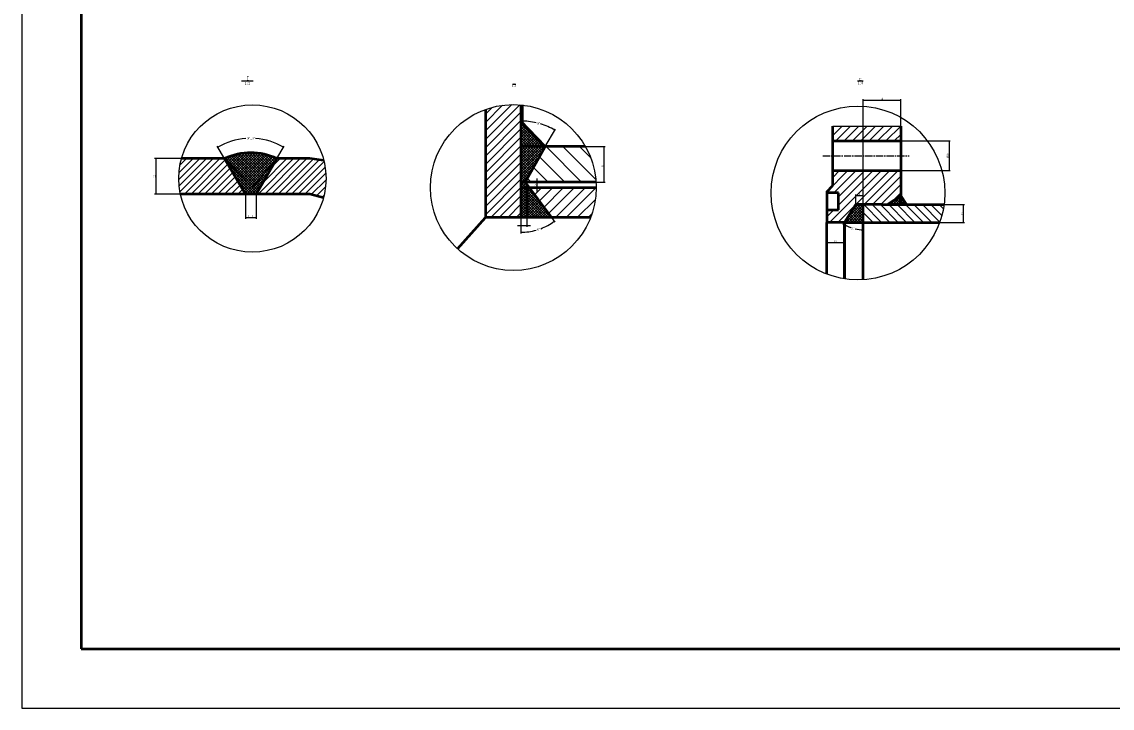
# Model space of a CAD drawing. Header units: millimetres. Extents: x -1952 to 2248, y -1493 to 1477.
# Drawn here: x -1952 to -111, y -1493 to -335 of the extents above; entities that cross this region are included whole.
import ezdxf

# ---------------------------------------------------------------- set-up
doc = ezdxf.new("R2010")
doc.units = ezdxf.units.MM
doc.linetypes.add('点画线', pattern=[18, 12, -2, 2, -2])
doc.layers.get('0').update_dxf_attribs({"lineweight": 35})
for name, color, linetype, lineweight, true_color in [('中心线层', 1, '点画线', 18, 0xff0000), ('剖面线层', 4, 'Continuous', 18, 0x00ffff), ('尺寸线层', 3, 'Continuous', 18, 0x00ff00)]:
    doc.layers.add(name, color=color, linetype=linetype, lineweight=lineweight, true_color=true_color)
doc.layers.add('粗实线层', color=7, linetype='Continuous', lineweight=35)
doc.layers.add('细实线层', color=7, linetype='Continuous', lineweight=18)
doc.styles.add('标准', font='', dxfattribs={"width": 0.667})
doc.styles.get('标准').set_extended_font_data('宋体')
doc.dimstyles.new('标准', dxfattribs={"dimscale": 10, "dimtxt": 3.5, "dimasz": 4, "dimexe": 2, "dimexo": 0, "dimtad": 1, "dimdsep": 46, "dimtxsty": '标准', "dimcen": 0, "dimdle": 6, "dimazin": 2, "dimtfac": 0.707107, "dimtdec": 3, "dimtmove": 0, "dimatfit": 3, "dimfxl": 1, "dimtolj": 1, "dimlwd": -1, "dimlwe": -1, "dimarcsym": 1})
pattern_1 = [(45, (0, 0), (-2.245064030267288, 2.245064030267288), []), (135, (0, 0), (-2.245064030267288, -2.245064030267288), [])]
pattern_2 = [(45, (0, 0), (-7.071067811865475, 7.071067811865476), [])]

# ---------------------------------------------------------------- blocks, each defined once
blk = doc.blocks.new('*X1')
at = {"layer": '粗实线层'}
for p, q in [((-200, 138.5), (-200, -138.5)), ((-200, -138.5), (200.0000000000001, -138.5))]:
    blk.add_line(p, q, dxfattribs=at)
at = {"layer": '细实线层'}
for p, q in [((-210, 148.5), (-210, -148.5)), ((-210, -148.5), (210, -148.5))]:
    blk.add_line(p, q, dxfattribs=at)
blk = doc.blocks.new('*X5', base_point=(-1562.820295024093, -599.1006717550755))
for p, q in [((-1572.208554080827, -592.3854095245796), (-1565.185141893232, -604.3854095245796)), ((-1554.537192559736, -592.3854095245796), (-1561.560604747331, -604.3854095245796))]:
    blk.add_line(p, q)
at = {"lineweight": 18}
blk.add_circle((-1562.820295024093, -599.1006717550756), 24.86352069550265, dxfattribs=at)
blk.add_arc((-1563.372873320273, -611.0867311698015), 20.68353658783438, 64.71100309396763, 115.2889969060748)
at = {"layer": '中心线层'}
for p, q in [((-1572.208554080827, -592.3854095245796), (-1562.820295024094, -602.2196649048734)), ((-1562.820295024094, -602.2196649048734), (-1554.537192559736, -592.3854095245796))]:
    blk.add_line(p, q, dxfattribs=at)
at = {"layer": '粗实线层'}
for p, q in [((-1572.208554080827, -592.3854095245796), (-1586.759800335427, -592.3854095245796)), ((-1543.372873320282, -592.3854095245796), (-1554.537192559736, -592.3854095245796)), ((-1538.72234035349, -592.9783158303343), (-1543.372873320282, -592.3854095245796)), ((-1543.372873320282, -604.3854095245796), (-1587.115689815767, -604.3854095245796)), ((-1538.817193840155, -605.5849446464102), (-1543.372873320282, -604.3854095245796))]:
    blk.add_line(p, q, dxfattribs=at)
blk = doc.blocks.new('*X6')
at = {"layer": '尺寸线层', "linetype": 'Continuous'}
for points in [[(-1620.9978881945, -546.3263453018553), (-1617.264986285922, -544.8052697533277), (-1617.746306193722, -543.9287721445124)], [(-1510.168484815567, -546.3263453018551), (-1513.901386724145, -544.8052697533275), (-1513.420066816345, -543.9287721445122)]]:
    blk.add_hatch(color=0, dxfattribs=at).paths.add_polyline_path(points, flags=0)
at = {"layer": '尺寸线层', "color": 0}
for p, q in [((-1609.761590307761, -565.524360602596), (-1622.008141814841, -544.6002550311603)), ((-1521.404782702306, -565.524360602596), (-1509.158231195227, -544.60025503116))]:
    blk.add_line(p, q, dxfattribs=at)
at = {"layer": '尺寸线层', "color": 0, "linetype": 'Continuous'}
for radius, start, end in [(109.7045347301446, 94.2963863445887, 120.3397706659798), (109.7045347301445, 59.66022933402157, 85.70361365541238)]:
    blk.add_arc((-1565.583186505033, -641.0063103262729), radius, start, end, dxfattribs=at)
at = {"layer": '尺寸线层', "color": 0, "insert": (-1565.583186505033, -531.3017755961283), "char_height": 3.5, "width": 24.65582014736856, "attachment_point": 5, "line_spacing_factor": 1.150569886022795, "style": '标准'}
blk.add_mtext('\\T1.1;60%%D%%P5%%D', dxfattribs=at)
blk = doc.blocks.new('*X8')
at = {"layer": '尺寸线层', "linetype": 'Continuous'}
for points in [[(-1109.387402924451, -502.0996412267315), (-1105.39697059955, -502.6695676431991), (-1105.370720815156, -501.6699505334645)], [(-1052.252828607732, -517.4088042569125), (-1055.993607582289, -515.9071588515956), (-1055.516532008064, -515.0283401480319)]]:
    blk.add_hatch(color=0, dxfattribs=at).paths.add_polyline_path(points, flags=0)
at = {"layer": '尺寸线层', "color": 0}
for p, q in [((-1109.387402924451, -502.4983822271808), (-1109.387402924451, -500.0996412267315)), ((-1068.237301033491, -545.0947226678486), (-1051.252828608744, -515.6767534487597))]:
    blk.add_line(p, q, dxfattribs=at)
at = {"layer": '尺寸线层', "color": 0, "linetype": 'Continuous'}
for radius, start, end in [(114.2691487490141, 76.9094793887656, 90), (114.269148749014, 60.00000003345829, 73.07330680764541)]:
    blk.add_arc((-1109.387402924451, -616.3687899757456), radius, start, end, dxfattribs=at)
at = {"layer": '尺寸线层', "color": 0, "insert": (-1079.81237099278, -505.9932680423705), "char_height": 3.5, "width": 11.08258128771945, "attachment_point": 5, "line_spacing_factor": 1.150569886022795, "style": '标准'}
blk.add_mtext('\\T1.1;30%%D', dxfattribs=at)
blk = doc.blocks.new('*X9')
at = {"layer": '尺寸线层', "linetype": 'Continuous'}
for points in [[(-1053.171736185596, -671.3044722550878), (-1056.723242219933, -673.2108848758966), (-1056.153352054493, -674.0325374139837)], [(-1109.387402924451, -689.8777423742089), (-1105.39919764914, -689.293086172072), (-1105.367411838738, -690.2925246925762)]]:
    blk.add_hatch(color=0, dxfattribs=at).paths.add_polyline_path(points, flags=0)
at = {"layer": '尺寸线层', "color": 0}
for p, q in [((-1109.387402924451, -665.0947201603569), (-1109.387402924451, -691.8777423742089)), ((-1057.777857511325, -665.0947201603569), (-1051.980228220936, -672.910806208583))]:
    blk.add_line(p, q, dxfattribs=at)
at = {"layer": '尺寸线层', "color": 0, "linetype": 'Continuous'}
for radius, start, end in [(94.36053875626351, 290.6625803902223, 306.5664004719162), (94.3605387562634, 270, 285.9360501638718)]:
    blk.add_arc((-1109.387402924451, -595.5172036179455), radius, start, end, dxfattribs=at)
at = {"layer": '尺寸线层', "color": 0, "insert": (-1079.785175179686, -685.1141867530899), "char_height": 3.5, "width": 11.08258128771945, "attachment_point": 5, "line_spacing_factor": 1.150569886022795, "style": '标准'}
blk.add_mtext('\\T1.1;45%%D', dxfattribs=at)
blk = doc.blocks.new('*X10')
at = {"layer": '尺寸线层', "linetype": 'Continuous'}
for points in [[(-1109.387402924451, -678.5918581893411), (-1113.387402924451, -678.0918581893411), (-1113.387402924451, -679.0918581893411)], [(-1099.521146884575, -678.5918581893411), (-1095.521146884575, -678.0918581893411), (-1095.521146884575, -679.0918581893411)]]:
    blk.add_hatch(color=0, dxfattribs=at).paths.add_polyline_path(points, flags=0)
at = {"layer": '尺寸线层', "color": 0, "linetype": 'Continuous'}
for p, q in [((-1115.387402924451, -678.5918581893411), (-1093.521146884575, -678.5918581893411)), ((-1109.387402924451, -665.0947201603569), (-1109.387402924451, -680.5918581893411)), ((-1099.521146884575, -663.6380060788985), (-1099.521146884575, -680.5918581893411))]:
    blk.add_line(p, q, dxfattribs=at)
at = {"layer": '尺寸线层', "color": 0, "linetype": 'Continuous', "insert": (-1099.195186603212, -676.2168581893411), "char_height": 3.5, "width": 2.863974571930157, "attachment_point": 5, "line_spacing_factor": 1.150569886022795, "style": '标准'}
blk.add_mtext('\\T1.1;2', dxfattribs=at)
blk = doc.blocks.new('*X11')
at = {"layer": '尺寸线层', "linetype": 'Continuous'}
for points in [[(-1082.004735968124, -605.0947201603569), (-1082.504735968124, -601.0947201603569), (-1081.504735968124, -601.0947201603569)], [(-1082.004735968124, -615.0947201603569), (-1082.504735968124, -619.0947201603569), (-1081.504735968124, -619.0947201603569)]]:
    blk.add_hatch(color=0, dxfattribs=at).paths.add_polyline_path(points, flags=0)
at = {"layer": '尺寸线层', "color": 0, "linetype": 'Continuous'}
for p, q in [((-1104.163929509704, -605.0947201603569), (-1080.004735968124, -605.0947201603569)), ((-1082.004735968124, -621.0947201603569), (-1082.004735968124, -599.0947201603569)), ((-1099.521146884575, -615.0947201603569), (-1080.004735968124, -615.0947201603569))]:
    blk.add_line(p, q, dxfattribs=at)
at = {"layer": '尺寸线层', "color": 0, "linetype": 'Continuous', "insert": (-1084.379735968124, -610.0947196603569), "char_height": 3.5, "width": 2.863974571930157, "attachment_point": 5, "rotation": 90, "line_spacing_factor": 1.150569886022795, "style": '标准'}
blk.add_mtext('\\T1.1;2', dxfattribs=at)
blk = doc.blocks.new('*X12')
at = {"layer": '尺寸线层', "linetype": 'Continuous'}
for points in [[(-969.4244946914602, -545.0947201603558), (-968.9244946914602, -549.0947201603558), (-969.9244946914602, -549.0947201603558)], [(-969.4244946914603, -605.0947201603569), (-968.9244946914604, -601.0947201603569), (-969.9244946914604, -601.0947201603569)]]:
    blk.add_hatch(color=0, dxfattribs=at).paths.add_polyline_path(points, flags=0)
at = {"layer": '尺寸线层', "color": 0, "linetype": 'Continuous'}
for p, q in [((-1000.58898834547, -545.0947201603558), (-967.4244946914602, -545.0947201603558)), ((-969.4244946914602, -545.0947201603558), (-969.4244946914603, -605.0947201603569)), ((-982.5444765645227, -605.0947201603569), (-967.4244946914603, -605.0947201603569))]:
    blk.add_line(p, q, dxfattribs=at)
at = {"layer": '尺寸线层', "color": 0, "linetype": 'Continuous', "insert": (-971.7994946914603, -578.2209671282214), "char_height": 3.5, "width": 5.727949143859632, "attachment_point": 5, "rotation": 90, "line_spacing_factor": 1.150569886022795, "style": '标准'}
blk.add_mtext('\\T1.1;12', dxfattribs=at)
blk = doc.blocks.new('*X14')
at = {"layer": '尺寸线层', "linetype": 'Continuous'}
for points in [[(-1574.644529369784, -665.0024572559462), (-1570.644529369784, -664.5024572559462), (-1570.644529369784, -665.5024572559462)], [(-1556.521843640282, -665.0024572559462), (-1560.521843640282, -664.5024572559462), (-1560.521843640282, -665.5024572559462)]]:
    blk.add_hatch(color=0, dxfattribs=at).paths.add_polyline_path(points, flags=0)
at = {"layer": '尺寸线层', "color": 0, "linetype": 'Continuous'}
for p, q in [((-1574.644529369784, -625.524360602596), (-1574.644529369784, -667.0024572559462)), ((-1556.521843640282, -625.524360602596), (-1556.521843640282, -667.0024572559462)), ((-1574.644529369784, -665.0024572559462), (-1556.521843640282, -665.0024572559462))]:
    blk.add_line(p, q, dxfattribs=at)
at = {"layer": '尺寸线层', "color": 0, "linetype": 'Continuous', "insert": (-1565.583186005033, -662.5006733378175), "char_height": 3.5, "width": 11.08258128771945, "attachment_point": 5, "line_spacing_factor": 1.150569886022795, "style": '标准'}
blk.add_mtext('\\T1.1;1%%P1', dxfattribs=at)
blk = doc.blocks.new('*X15')
at = {"layer": '尺寸线层', "linetype": 'Continuous'}
for points in [[(-1726.018852362293, -565.524360602596), (-1725.518852362293, -569.524360602596), (-1726.518852362293, -569.524360602596)], [(-1726.018852362293, -625.524360602596), (-1725.518852362293, -621.524360602596), (-1726.518852362293, -621.524360602596)]]:
    blk.add_hatch(color=0, dxfattribs=at).paths.add_polyline_path(points, flags=0)
at = {"layer": '尺寸线层', "color": 0, "linetype": 'Continuous'}
for p, q in [((-1682.517821580761, -565.524360602596), (-1728.018852362293, -565.524360602596)), ((-1726.018852362293, -565.524360602596), (-1726.018852362293, -625.524360602596)), ((-1684.29726898246, -625.524360602596), (-1728.018852362293, -625.524360602596))]:
    blk.add_line(p, q, dxfattribs=at)
at = {"layer": '尺寸线层', "color": 0, "linetype": 'Continuous', "insert": (-1728.393852362293, -595.5243611025959), "char_height": 3.5, "width": 5.727949143859632, "attachment_point": 5, "rotation": 90, "line_spacing_factor": 1.150569886022795, "style": '标准'}
blk.add_mtext('\\T1.1;12', dxfattribs=at)
blk = doc.blocks.new('*X16')
at = {"layer": '尺寸线层', "linetype": 'Continuous'}
for points in [[(-386.4440168844762, -535.5948538362111), (-385.9440168844762, -539.5948538362111), (-386.9440168844762, -539.5948538362111)], [(-386.4440168844762, -585.5948538362111), (-385.9440168844762, -581.5948538362111), (-386.9440168844762, -581.5948538362111)]]:
    blk.add_hatch(color=0, dxfattribs=at).paths.add_polyline_path(points, flags=0)
at = {"layer": '尺寸线层', "color": 0, "linetype": 'Continuous'}
for p, q in [((-468.0019705542945, -535.5948538362111), (-384.4440168844762, -535.5948538362111)), ((-386.4440168844762, -535.5948538362111), (-386.4440168844762, -585.5948538362111)), ((-468.0019705542945, -585.5948538362111), (-384.4440168844762, -585.5948538362111))]:
    blk.add_line(p, q, dxfattribs=at)
at = {"layer": '尺寸线层', "color": 0, "linetype": 'Continuous', "insert": (-388.8193853055289, -560.594854336211), "char_height": 3.5, "width": 8.591923715789449, "attachment_point": 5, "rotation": 90, "line_spacing_factor": 1.150569886022795, "style": '标准'}
blk.add_mtext('\\T1.1;%%C20', dxfattribs=at)
blk = doc.blocks.new('*X17')
at = {"layer": '尺寸线层', "linetype": 'Continuous'}
for points in [[(-531.3311872758886, -466.9452007701162), (-527.3311872758886, -466.4452007701162), (-527.3311872758886, -467.4452007701162)], [(-468.0019705542945, -466.9452007701162), (-472.0019705542945, -466.4452007701162), (-472.0019705542945, -467.4452007701162)]]:
    blk.add_hatch(color=0, dxfattribs=at).paths.add_polyline_path(points, flags=0)
at = {"layer": '尺寸线层', "color": 0, "linetype": 'Continuous'}
for p, q in [((-531.3311872758886, -643.0948538362111), (-531.3311872758886, -464.9452007701162)), ((-531.3311872758886, -466.9452007701162), (-468.0019705542945, -466.9452007701162)), ((-468.0019705542945, -643.0948538362111), (-468.0019705542945, -464.9452007701162))]:
    blk.add_line(p, q, dxfattribs=at)
at = {"layer": '尺寸线层', "color": 0, "linetype": 'Continuous', "insert": (-499.6665784150916, -464.5702007701162), "char_height": 3.5, "width": 5.727949143859632, "attachment_point": 5, "line_spacing_factor": 1.150569886022795, "style": '标准'}
blk.add_mtext('\\T1.1;24', dxfattribs=at)
blk = doc.blocks.new('*X18')
at = {"layer": '尺寸线层', "linetype": 'Continuous'}
for points in [[(-362.4951422838908, -643.0948538362111), (-361.9951422838908, -647.0948538362111), (-362.9951422838908, -647.0948538362111)], [(-362.4951422838908, -673.0948538362112), (-361.9951422838908, -669.0948538362112), (-362.9951422838908, -669.0948538362112)]]:
    blk.add_hatch(color=0, dxfattribs=at).paths.add_polyline_path(points, flags=0)
at = {"layer": '尺寸线层', "color": 0, "linetype": 'Continuous'}
for p, q in [((-395.079912052531, -643.0948538362111), (-360.4951422838908, -643.0948538362111)), ((-362.4951422838908, -643.0948538362111), (-362.4951422838908, -673.0948538362112)), ((-402.3952118026798, -673.0948538362111), (-360.4951422838908, -673.0948538362112))]:
    blk.add_line(p, q, dxfattribs=at)
at = {"layer": '尺寸线层', "color": 0, "linetype": 'Continuous', "insert": (-364.8701422838908, -658.0948543362111), "char_height": 3.5, "width": 5.727949143859632, "attachment_point": 5, "rotation": 90, "line_spacing_factor": 1.150569886022795, "style": '标准'}
blk.add_mtext('\\T1.1;12', dxfattribs=at)
blk = doc.blocks.new('*X19')
at = {"layer": '尺寸线层', "linetype": 'Continuous'}
for points in [[(-543.9630451040284, -627.8717906545901), (-539.9630451040284, -627.3717906545901), (-539.9630451040284, -628.3717906545901)], [(-531.3311872758887, -627.8717906545901), (-535.3311872758887, -627.3717906545901), (-535.3311872758887, -628.3717906545901)]]:
    blk.add_hatch(color=0, dxfattribs=at).paths.add_polyline_path(points, flags=0)
at = {"layer": '尺寸线层', "color": 0, "linetype": 'Continuous'}
for p, q in [((-543.9630451040284, -643.0948538362111), (-543.9630451040284, -625.8717906545901)), ((-531.3311872758886, -643.0948538362111), (-531.3311872758887, -625.8717906545901)), ((-543.9630451040284, -627.8717906545901), (-531.3311872758887, -627.8717906545901))]:
    blk.add_line(p, q, dxfattribs=at)
at = {"layer": '尺寸线层', "color": 0, "linetype": 'Continuous', "insert": (-537.6471156899586, -625.4967906545901), "char_height": 3.5, "width": 2.863974571929816, "attachment_point": 5, "line_spacing_factor": 1.150569886022795, "style": '标准'}
blk.add_mtext('\\T1.1;3', dxfattribs=at)
blk = doc.blocks.new('*X20')
at = {"layer": '尺寸线层', "linetype": 'Continuous'}
for points in [[(-564.9947157634055, -675.7841157985168), (-561.3066927039768, -677.4098388613537), (-561.8065338295535, -678.2758068365958)], [(-531.3311872758886, -685.677941764273), (-535.3123621415407, -685.0496613706445), (-535.3605558552762, -686.0483700623655)]]:
    blk.add_hatch(color=0, dxfattribs=at).paths.add_polyline_path(points, flags=0)
at = {"layer": '尺寸线层', "color": 0}
for p, q in [((-563.2644940174014, -673.0948538362111), (-566.076855074854, -677.4660713599445)), ((-531.3311872758886, -673.0948538362111), (-531.3311872758886, -687.677941764273))]:
    blk.add_line(p, q, dxfattribs=at)
at = {"layer": '尺寸线层', "color": 0, "linetype": 'Continuous'}
for radius, start, end in [(62.21662614299028, 237.2435153300395, 250.0406446649409), (62.21662614299025, 257.1381615204799, 270)]:
    blk.add_arc((-531.3311872758886, -623.4613156212828), radius, start, end, dxfattribs=at)
at = {"layer": '尺寸线层', "color": 0, "insert": (-548.8748538144896, -683.153260915426), "char_height": 3.5, "width": 11.08258128771945, "attachment_point": 5, "line_spacing_factor": 1.150569886022795, "style": '标准'}
blk.add_mtext('\\T1.1;30%%D', dxfattribs=at)
blk = doc.blocks.new('*X21')
at = {"layer": '尺寸线层', "linetype": 'Continuous'}
for points in [[(-593.5271257088721, -707.5961346962346), (-589.5271257088721, -708.0961346962346), (-589.5271257088721, -707.0961346962346)], [(-563.2644940174014, -707.5961346962346), (-567.2644940174014, -708.0961346962346), (-567.2644940174014, -707.0961346962346)]]:
    blk.add_hatch(color=0, dxfattribs=at).paths.add_polyline_path(points, flags=0)
at = {"layer": '尺寸线层', "color": 0, "linetype": 'Continuous'}
for p, q in [((-593.5271257088721, -706.8326901702642), (-593.5271257088721, -709.5961346962346)), ((-563.2644940174014, -707.5961346962346), (-593.5271257088721, -707.5961346962346)), ((-563.2644940174014, -707.1380679806523), (-563.2644940174014, -709.5961346962346))]:
    blk.add_line(p, q, dxfattribs=at)
at = {"layer": '尺寸线层', "color": 0, "linetype": 'Continuous', "insert": (-578.3958103631368, -705.2211346962346), "char_height": 3.5, "width": 5.727949143859632, "attachment_point": 5, "line_spacing_factor": 1.150569886022795, "style": '标准'}
blk.add_mtext('\\T1.1;12', dxfattribs=at)
blk = doc.blocks.new('*X30')
at = {"layer": '尺寸线层', "linetype": 'Continuous'}
for points in [[(-1324.723040822703, -85.79199992134245), (-1324.231100279251, -89.79299910925883), (-1325.231098249921, -89.7909844987882)], [(-1324.745761052676, -97.0697055608719), (-1324.237703625459, -93.07072098342614), (-1325.237701596129, -93.06870637295552)]]:
    blk.add_hatch(color=0, dxfattribs=at).paths.add_polyline_path(points, flags=0)
at = {"layer": '尺寸线层', "color": 0, "linetype": 'Continuous'}
for p, q in [((-1320.150345240595, -85.80121214043581), (-1326.723036764044, -85.78797070040119)), ((-1324.723040822703, -85.79199992134245), (-1324.745761052676, -97.0697055608719)), ((-1320.173065470568, -97.07891777996525), (-1326.745756994017, -97.06567633993063))]:
    blk.add_line(p, q, dxfattribs=at)
at = {"layer": '尺寸线层', "color": 0, "linetype": 'Continuous', "insert": (-1327.109396119039, -91.42606854123841), "char_height": 3.5, "width": 2611.68548909938, "attachment_point": 5, "rotation": 89.88457124458887, "line_spacing_factor": 1.150569886022795, "style": '标准'}
blk.add_mtext('\\T1.1;12', dxfattribs=at)

msp = doc.modelspace()

# ---------------------------------------------------------------- hatches: boundary and pattern name
at = {"layer": '剖面线层'}
h = msp.add_hatch(dxfattribs=at)
h.set_pattern_fill('UserPattern', color=256, scale=10, angle=45, style=0, pattern_type=0)
h.set_pattern_definition(pattern_2)
edge = h.paths.add_edge_path(flags=0)
edge.add_line((-1169.387402924451, -665.0947201603569), (-1169.387402924451, -583.5741656007804))
edge.add_line((-1169.387402924451, -583.5741656007804), (-1169.387402924451, -482.6093857028239))
edge.add_arc((-1122.2021970165, -614.3822731485118), 139.9662013571468, 84.7468510825833, 109.70141880864611, ccw=False)
edge.add_line((-1109.387402924451, -475.0039442206342), (-1109.387402924451, -502.4983822271808))
edge.add_line((-1109.387402924451, -502.4983822271808), (-1109.387402924451, -545.0947201603559))
edge.add_line((-1109.387402924451, -545.0947201603559), (-1109.387402924451, -605.0947201603569))
edge.add_line((-1109.387402924451, -605.0947201603569), (-1109.387402924451, -615.0947201603569))
edge.add_line((-1109.387402924451, -615.0947201603569), (-1109.387402924451, -665.0947201603569))
edge.add_line((-1109.387402924451, -665.0947201603569), (-1169.387402924451, -665.0947201603569))
h = msp.add_hatch(dxfattribs=at)
h.set_pattern_fill('ANSI37', color=256, style=0)
h.set_pattern_definition(pattern_1)
h.paths.add_polyline_path([(-1109.387402924451, -530.0332178936532), (-1109.387402924451, -528.0953527309625), (-1109.387402924451, -502.4983822271808), (-1068.237299530295, -545.0947201603558), (-1093.016204808469, -545.0947201603558)], flags=0)
h.paths.add_polyline_path([(-1102.496539114107, -604.4334637481927), (-1094.229890392343, -553.2801072282822), (-1092.921212395441, -545.1821131803417), (-1093.016204808469, -545.0947201603558), (-1068.237299530295, -545.0947201603558)], flags=0)
h = msp.add_hatch(dxfattribs=at)
h.set_pattern_fill('UserPattern', color=256, scale=10, angle=45, style=0, pattern_type=0)
h.set_pattern_definition(pattern_2)
h.paths.add_polyline_path([(-583.0019705542945, -611.1878633220942), (-583.0019705542945, -609.793658325879), (-583.0019705542945, -585.5948538362111), (-468.0019705542945, -585.5948538362111), (-468.0019705542945, -622.2207273843032), (-468.0019705542945, -643.0948538362111), (-500.5019705542945, -643.0948538362111), (-531.3311872758886, -643.0948538362111), (-543.9630451040284, -643.0948538362111), (-563.2644943418404, -673.0948538362111), (-593.0019705542945, -673.0948538362111), (-593.0449667406829, -651.7527136250408), (-573.2644389889408, -651.7526270042977), (-573.2644389889408, -623.5593667025216), (-593.1017654678581, -623.5593667025216), (-593.1062877092108, -621.3146488071698)], flags=0)
h.paths.add_polyline_path([(-583.0019705542945, -535.5948538362111), (-583.0019705542945, -525.8398856283989), (-583.0019705542945, -510.5948538362111), (-468.0019705542945, -510.5948538362111), (-468.0019705542945, -535.5948538362111)], flags=0)
h = msp.add_hatch(dxfattribs=at)
h.set_pattern_fill('ANSI37', color=256, style=0)
h.set_pattern_definition(pattern_1)
h.paths.add_polyline_path([(-1109.387402924451, -545.0947201603558), (-1109.387402924451, -540.0231355867725), (-1109.38740292445, -530.0332178936533), (-1093.016204808469, -545.0947201603558)], flags=0)
h.paths.add_polyline_path([(-1109.387402924451, -605.0947201603569), (-1109.387402924451, -555.4740244410078), (-1109.387402924451, -545.0947201603558), (-1093.016204808469, -545.0947201603558), (-1092.921212395441, -545.1821131803417), (-1102.496539114107, -604.4334637481927), (-1102.283221868502, -605.0947201603569)], flags=0)
h.paths.add_polyline_path([(-1109.387402924451, -665.0947201603569), (-1109.387402924451, -641.3948326528616), (-1109.387402924451, -605.0947201603569), (-1102.283221868502, -605.0947201603569), (-1082.927591434018, -665.0947201603569)], flags=0)
h = msp.add_hatch(dxfattribs=at)
h.set_pattern_fill('UserPattern', color=256, scale=20, angle=135, style=0, pattern_type=0)
h.set_pattern_definition([(135, (0, 0), (-14.14213562373095, -14.14213562373095), [])])
edge = h.paths.add_edge_path(flags=0)
edge.add_line((-1102.496539114107, -605.0947201603569), (-1087.421966956251, -578.6938326783495))
edge.add_line((-1087.421966956251, -578.6938326783495), (-1068.237299530295, -545.0947201603558))
edge.add_line((-1068.237299530295, -545.0947201603558), (-1000.58898834547, -545.0947201603558))
edge.add_arc((-1122.202197016498, -614.3822731485146), 139.9662013571492, 3.804696176280686, 29.671768321226295, ccw=False)
edge.add_line((-982.5444765645227, -605.0947201603569), (-1102.283221868502, -605.0947201603569))
edge.add_line((-1102.283221868502, -605.0947201603569), (-1102.496539114107, -605.0947201603569))
h = msp.add_hatch(dxfattribs=at)
h.set_pattern_fill('UserPattern', color=256, scale=8, angle=45, style=0, pattern_type=0)
h.set_pattern_definition([(45, (0, 0), (-5.65685424949238, 5.656854249492381), [])])
edge = h.paths.add_edge_path(flags=0)
edge.add_arc((-1562.820295024093, -599.100671755076), 124.3176034775134, 179.5035728440076, 192.271822377061, ccw=False)
edge.add_arc((-1562.820295024083, -599.1006717550774), 124.317603477523, 164.3306792965543, 179.5035728440069, ccw=False)
edge.add_line((-1682.517821580761, -565.524360602596), (-1609.761590307761, -565.524360602596))
edge.add_line((-1609.761590307761, -565.524360602596), (-1574.644529369784, -625.524360602596))
edge.add_line((-1574.644529369784, -625.524360602596), (-1684.29726898246, -625.524360602596))
edge = h.paths.add_edge_path(flags=0)
edge.add_line((-1556.521843640282, -625.524360602596), (-1538.986611983775, -595.5641682832942))
edge.add_line((-1538.986611983775, -595.5641682832942), (-1521.404782702306, -565.524360602596))
edge.add_line((-1521.404782702306, -565.524360602596), (-1465.583186505034, -565.524360602596))
edge.add_line((-1465.583186505034, -565.524360602596), (-1442.330521671074, -568.4888921313694))
edge.add_arc((-1562.820295024073, -599.1006717550748), 124.3176034774933, 2.8421709430404007e-13, 14.25503676356061, ccw=False)
edge.add_arc((-1562.820295024086, -599.1006717550778), 124.3176034775063, -15.117218395817986, 1.1368683772161603e-13, ccw=False)
edge.add_line((-1442.804789104401, -631.5220362117492), (-1465.583186505034, -625.524360602596))
edge.add_line((-1465.583186505034, -625.524360602596), (-1556.521843640282, -625.524360602596))
h = msp.add_hatch(dxfattribs=at)
h.set_pattern_fill('ANSI37', color=256, style=0)
h.set_pattern_definition(pattern_1)
edge = h.paths.add_edge_path(flags=0)
edge.add_line((-1562.820295024093, -614.6956375040651), (-1588.111799440777, -588.2026411047909))
edge.add_line((-1588.111799440777, -588.2026411047909), (-1609.761590307761, -565.524360602596))
edge.add_arc((-1565.583186504987, -659.0309688287047), 103.4176829391721, 64.71100309397889, 115.28899690608549, ccw=False)
edge.add_line((-1521.404782702306, -565.524360602596), (-1562.820295024093, -614.6956375040651))
h.paths.add_polyline_path([(-1574.644529369784, -625.524360602596), (-1584.187057461038, -609.2202716446267), (-1609.761590307761, -565.524360602596), (-1562.820295024093, -614.6956375040651), (-1521.404782702306, -565.524360602596), (-1556.521843640282, -625.524360602596)], flags=0)
h = msp.add_hatch(dxfattribs=at)
h.set_pattern_fill('ANSI37', color=256, style=0)
h.set_pattern_definition(pattern_1)
h.paths.add_polyline_path([(-1082.927591434018, -665.0947201603569), (-1089.54777249049, -644.5729983423644), (-1102.283221868502, -605.0947201603569), (-1057.777857511325, -665.0947201603569)], flags=0)
h = msp.add_hatch(dxfattribs=at)
h.set_pattern_fill('UserPattern', color=256, scale=13, angle=45, style=0, pattern_type=0)
h.set_pattern_definition([(45, (0, 0), (-9.192388155425117, 9.19238815542512), [])])
edge = h.paths.add_edge_path(flags=0)
edge.add_line((-1057.777857511325, -665.0947201603569), (-1080.289876209201, -634.7450950897169))
edge.add_line((-1080.289876209201, -634.7450950897169), (-1094.865528612625, -615.094898830524))
edge.add_line((-1094.865528612625, -615.094898830524), (-982.2378168690059, -615.0962845477966))
edge.add_arc((-1122.202197016518, -614.3822731485128), 139.9662013571683, 338.7573033223143, 359.70771502874675, ccw=False)
edge.add_line((-991.7461306936889, -665.0947201603569), (-1057.777857511325, -665.0947201603569))
h = msp.add_hatch(dxfattribs=at)
h.set_pattern_fill('ANSI37', color=256, style=0)
h.set_pattern_definition(pattern_1)
h.paths.add_polyline_path([(-563.2644940174014, -673.0948538362111), (-553.3183120628626, -657.6356279524265), (-543.9630451040284, -643.0948538362111), (-531.3311872758886, -643.0948538362111), (-531.3311872758886, -673.0948538362111)], flags=0)
h = msp.add_hatch(dxfattribs=at)
h.set_pattern_fill('UserPattern', color=256, scale=10, angle=135, style=0, pattern_type=0)
h.set_pattern_definition([(135, (0, 0), (-7.071067811865476, -7.071067811865475), [])])
edge = h.paths.add_edge_path(flags=0)
edge.add_line((-531.3311872758886, -673.0948538362111), (-531.3311872758886, -662.7056999419378))
edge.add_line((-531.3311872758886, -662.7056999419378), (-531.3311872758886, -643.0948538362111))
edge.add_line((-531.3311872758886, -643.0948538362111), (-500.5019705542945, -643.0948538362111))
edge.add_line((-500.5019705542945, -643.0948538362111), (-468.0019705542945, -643.0948538362111))
edge.add_line((-468.0019705542945, -643.0948538362111), (-395.079912052531, -643.0948538362111))
edge.add_arc((-540.3673856391455, -623.5593667025244), 146.5949700321667, 340.25058304728896, 352.34188865288974, ccw=False)
edge.add_line((-402.3952118026798, -673.0948538362111), (-531.3311872758886, -673.0948538362111))
h = msp.add_hatch(dxfattribs=at)
h.set_pattern_fill('ANSI37', color=256, style=0)
h.set_pattern_definition(pattern_1)
h.paths.add_polyline_path([(-490.340106286531, -643.0948538362111), (-483.3852213358352, -638.4826669741708), (-468.0019705542945, -628.2811427716751), (-468.0019705542945, -643.0948538362111)], flags=0)
h.paths.add_polyline_path([(-468.0019705542945, -643.0948538362111), (-468.0019705542945, -638.8851966826637), (-468.0019705542945, -628.2811427716751), (-458.1781413697622, -643.0948538362111)], flags=0)

# ---------------------------------------------------------------- linework, layer by layer
for p, q in [((-1107.387402924451, -475.0039442206342), (-1107.387402924451, -504.5686729151612)), ((-1068.237299530295, -545.0947201603558), (-1109.387402924451, -502.4983822271808)), ((-1102.496539114107, -605.0947201603569), (-1068.237299530295, -545.0947201603558)), ((-1102.283221868502, -605.0947201603569), (-1057.777857511325, -665.0947201603569)), ((-982.2378168690059, -615.0962845477966), (-1109.387402924451, -615.0947201603569)), ((-1099.521146884575, -608.8184173242674), (-1099.521146884575, -663.6380060788985)), ((-490.340106286531, -643.0948538362111), (-468.0019705542945, -628.2811427716751)), ((-468.0019705542945, -628.2811427716751), (-458.1781413697622, -643.0948538362111)), ((-593.5271257088721, -673.0948538362111), (-593.5271257088721, -760.1760833753094))]:
    msp.add_line(p, q)
at = {"lineweight": 18}
msp.add_circle((-540.3673856391501, -623.5593667025219), 146.594970032171, dxfattribs=at)
at = {"layer": '中心线层'}
msp.add_line((-599.9587926351713, -560.5948538362111), (-454.097330111053, -560.5948538362111), dxfattribs=at)
at = {"layer": '粗实线层'}
for p, q in [((-1109.387402924451, -475.0039442206342), (-1109.387402924451, -605.0947201603569)), ((-1169.387402924451, -482.6093857028239), (-1169.387402924451, -665.0947201603569)), ((-583.0019705542945, -577.6091288869236), (-583.0019705542945, -510.5948538362111)), ((-583.0019705542945, -577.6091288869236), (-583.0019705542945, -510.5948538362111)), ((-583.0019705542945, -577.6091288869236), (-583.0019705542945, -510.5948538362111)), ((-583.0019705542945, -611.1878633220942), (-583.0019705542945, -510.5948538362111)), ((-468.0019705542945, -510.5948538362111), (-468.0019705542945, -622.2207273843032)), ((-1000.58898834547, -545.0947201603558), (-1109.387402924451, -545.0947201603558)), ((-583.0019705542945, -535.5948538362111), (-468.0019705542945, -535.5948538362111)), ((-583.0019705542945, -585.5948538362111), (-468.0019705542945, -585.5948538362111)), ((-982.5444765645227, -605.0947201603569), (-1109.387402924451, -605.0947201603569)), ((-1109.387402924451, -605.0947201603569), (-1109.387402924451, -665.0947201603569)), ((-593.1314196474436, -621.339836629702), (-583.001970554295, -611.1878633220942)), ((-573.2644389889408, -623.5593667025216), (-593.1269476426039, -623.5593667025216)), ((-593.1062877092108, -621.3146488071698), (-593.0019705542945, -673.0948538362111)), ((-573.2644389889408, -651.7526270042977), (-573.2644389889408, -623.5593667025216)), ((-468.0019705542945, -622.2207273843032), (-468.0019705542945, -643.0948538362111)), ((-543.9630451040284, -643.0948538362111), (-563.2644940174014, -673.0948538362111)), ((-543.9630451040284, -643.0948538362111), (-563.2644940174014, -673.0948538362111)), ((-500.5019705542945, -643.0948538362111), (-543.9630451040284, -643.0948538362111)), ((-531.3311872758886, -673.0948538362111), (-531.3311872758886, -643.0948538362111)), ((-500.5019705542945, -643.0948538362111), (-395.079912052531, -643.0948538362111)), ((-593.0449667406829, -651.7527136250408), (-573.2644389889408, -651.7526270042977)), ((-1216.385901378225, -717.9195483447163), (-1169.387402924451, -665.0947201603569)), ((-991.7461306936889, -665.0947201603569), (-1169.387402924451, -665.0947201603569)), ((-563.2644943418404, -673.0948538362111), (-593.5271257088721, -673.0948538362111)), ((-563.2644940174014, -673.0948538362111), (-531.3311872758886, -673.0948538362111)), ((-563.2644940174014, -675.3476331226125), (-563.2644940174014, -673.0948538362111)), ((-563.2644940174014, -768.3551113452692), (-563.2644940174014, -673.0948538362111)), ((-563.2644940174014, -675.3476331226125), (-563.2644940174014, -768.3551113452692)), ((-531.3311872758886, -673.0948538362111), (-402.3952118026798, -673.0948538362111)), ((-531.3311872758886, -769.8755734530823), (-531.3311872758886, -673.0948538362111)), ((-500.5019705542945, -673.0948538362111), (-402.3952118026798, -673.0948538362111))]:
    msp.add_line(p, q, dxfattribs=at)
at = {"layer": '细实线层'}
for p, q in [((-1581.388457178901, -434.4049548425144), (-1561.59300299278, -434.4049548425144)), ((-583.0019705542945, -510.5948538362111), (-468.0019705542945, -510.5948538362111)), ((-583.0019705542945, -510.5948538362111), (-468.0019705542945, -510.5948538362111))]:
    msp.add_line(p, q, dxfattribs=at)
at = {"layer": '细实线层', "color": 0, "linetype": 'ByBlock'}
for p, q in [((-1123.836193091522, -440.0474638130623), (-1118.108243947663, -440.0474638130623)), ((-540.9613802724061, -434.234746990946), (-531.4147983659732, -434.234746990946))]:
    msp.add_line(p, q, dxfattribs=at)
at = {"layer": '细实线层', "lineweight": 18}
msp.add_circle((-1122.2021970165, -614.3822731485157), 139.9662013571512, dxfattribs=at)

# ---------------------------------------------------------------- block references
at = {"xscale": 5, "yscale": 5, "zscale": 5}
msp.add_blockref('*X5', (-1562.820295024093, -599.1006717550755), dxfattribs=at)
at = {"layer": '粗实线层', "xscale": 10, "yscale": 10, "zscale": 10}
msp.add_blockref('*X1', (147.8890632674395, -8.216059070413309), dxfattribs=at)

# ---------------------------------------------------------------- texts
at = {"layer": '尺寸线层', "attachment_point": 1, "line_spacing_factor": 1.150569886022795, "style": '标准'}
for s, insert, char_height, width in [('\\T1.1;1:2', (-1575.464817479266, -436.2045415867072), 5, 17.09607406983179), ('\\T1.1;I', (-1572.540489019953, -426.7567111796949), 7, 10.79752046515688)]:
    msp.add_mtext(s, dxfattribs=dict(at, insert=insert, char_height=char_height, width=width))
at = {"layer": '尺寸线层', "color": 0, "linetype": 'ByBlock', "line_spacing_factor": 1.150569886022795, "style": '标准'}
for s, insert, char_height, width, attachment_point in [('\\T1.1;1:2', (-1120.972218519593, -441.0974638130623), 3.5, 8.59192371578979, 2), ('\\T1.1;I', (-1120.972218519593, -438.9974638130624), 3.5, 2.863974571930157, 8), ('\\T1.1;1:4', (-536.1880893191897, -435.284746990946), 5, 12.27417673684226, 2), ('\\T1.1;II', (-536.1880893191897, -433.184746990946), 3.5, 5.727949143859632, 8)]:
    msp.add_mtext(s, dxfattribs=dict(at, insert=insert, char_height=char_height, width=width, attachment_point=attachment_point))

# ---------------------------------------------------------------- dimensions: what is measured, and where the dimension line sits
at = {"layer": '尺寸线层'}
for base, p1, p2, angle, text, picture, middle in [((-1324.745761052676, -97.0697055608719), (-1320.150345240595, -85.80121214043581), (-1320.173065470568, -97.07891777996525), 269.8845712445889, '12', '*X30', (-1324.73440093769, -91.43085274110717)), ((-386.4440168844762, -585.5948538362111), (-468.0019705542945, -535.5948538362111), (-468.0019705542945, -585.5948538362111), 270, '%%C20', '*X16', (-386.4440168844762, -560.5948538362111)), ((-1082.004735968124, -605.0947201603569), (-1099.521146884575, -615.0947201603569), (-1104.163929509704, -605.0947201603569), 90, '2', '*X11', (-1082.004735968124, -610.0947201603569)), ((-362.4951422838908, -673.0948538362112), (-395.079912052531, -643.0948538362111), (-402.3952118026798, -673.0948538362111), 270, '12', '*X18', (-362.4951422838908, -658.0948538362111))]:
    dim = msp.add_linear_dim(base=base, p1=p1, p2=p2, angle=angle, text=text, dimstyle='标准', override={"dimsah": 1}, dxfattribs=at)
    dim.commit()
    dim.dimension.update_dxf_attribs({"geometry": picture, "text_midpoint": middle})
for base, p1, p2, text, picture, middle in [((-468.0019705542945, -466.9452007701162), (-531.3311872758886, -643.0948538362111), (-468.0019705542945, -643.0948538362111), '24', '*X17', (-499.6665789150916, -466.9452007701162)), ((-1556.521843640282, -665.0024572559462), (-1574.644529369784, -625.524360602596), (-1556.521843640282, -625.524360602596), '1%%P1', '*X14', (-1565.583186505033, -665.0024572559462)), ((-531.3311872758887, -627.8717906545901), (-543.9630451040284, -643.0948538362111), (-531.3311872758886, -643.0948538362111), '3', '*X19', (-537.6471161899585, -627.8717906545901)), ((-593.5271257088721, -707.5961346962346), (-563.2644940174014, -707.1380679806523), (-593.5271257088721, -706.8326901702642), '12', '*X21', (-578.3958098631367, -707.5961346962346))]:
    dim = msp.add_linear_dim(base=base, p1=p1, p2=p2, text=text, dimstyle='标准', override={"dimsah": 1}, dxfattribs=at)
    dim.commit()
    dim.dimension.update_dxf_attribs({"geometry": picture, "text_midpoint": middle})
dim = msp.add_angular_dim_3p(base=(-1079.81237099278, -505.9932680423705), center=(-1109.387402924451, -616.3687899757456), p1=(-1068.237301033491, -545.0947226678486), p2=(-1109.387402924451, -502.4983822271808), dimstyle='标准', override={"dimtih": 1, "dimtoh": 1, "dimsah": 1}, dxfattribs=at)
dim.commit()
dim.dimension.update_dxf_attribs({"geometry": '*X8', "text_midpoint": (-1079.81237099278, -505.9932680423705)})
for base, line1, line2, text, picture, middle in [((-1565.583186505033, -531.3017755961283), ((-1609.761590307761, -565.524360602596), (-1574.644529369784, -625.524360602596)), ((-1521.404782702306, -565.524360602596), (-1556.521843640282, -625.524360602596)), '60%%D%%P5%%D', '*X6', (-1565.583186505033, -531.3017755961283)), ((-1079.785175179686, -685.1141867530899), ((-1109.387402924451, -605.0947201603569), (-1109.387402924451, -665.0947201603569)), ((-1102.283221868502, -605.0947201603569), (-1057.777857511325, -665.0947201603569)), '45%%D', '*X9', (-1079.785175179686, -685.1141867530899)), ((-548.8748538144896, -683.153260915426), ((-543.9630451040284, -643.0948538362111), (-563.2644940174014, -673.0948538362111)), ((-531.3311872758886, -673.0948538362111), (-531.3311872758886, -643.0948538362111)), '30%%D', '*X20', (-548.8748538144896, -683.153260915426))]:
    dim = msp.add_angular_dim_2l(base=base, line1=line1, line2=line2, text=text, dimstyle='标准', override={"dimtad": 0, "dimtih": 1, "dimtoh": 1, "dimsah": 1}, dxfattribs=at)
    dim.commit()
    dim.dimension.update_dxf_attribs({"geometry": picture, "text_midpoint": middle})
dim = msp.add_linear_dim(base=(-969.4244946914602, -605.0947201603569), p1=(-1000.58898834547, -545.0947201603558), p2=(-982.5444765645227, -605.0947201603569), angle=270, text='12', dimstyle='标准', override={"dimsah": 1, "dimtfac": 1}, dxfattribs=at)
dim.commit()
dim.dimension.update_dxf_attribs({"geometry": '*X12', "text_midpoint": (-969.4244946914603, -578.22096712822), "dimtype": 160})
dim = msp.add_linear_dim(base=(-1726.018852362293, -625.524360602596), p1=(-1682.517821580761, -565.524360602596), p2=(-1684.29726898246, -625.524360602596), angle=270, dimstyle='标准', override={"dimsah": 1}, dxfattribs=at)
dim.commit()
dim.dimension.update_dxf_attribs({"geometry": '*X15', "text_midpoint": (-1726.018852362293, -595.524360602596)})
dim = msp.add_linear_dim(base=(-1099.521146884575, -678.5918581893411), p1=(-1109.387402924451, -665.0947201603569), p2=(-1099.521146884575, -663.6380060788985), text='2', dimstyle='标准', override={"dimsah": 1}, dxfattribs=at)
dim.commit()
dim.dimension.update_dxf_attribs({"geometry": '*X10', "text_midpoint": (-1099.195186603212, -678.5918581893411), "dimtype": 160})

doc.saveas('drawing.dxf')
